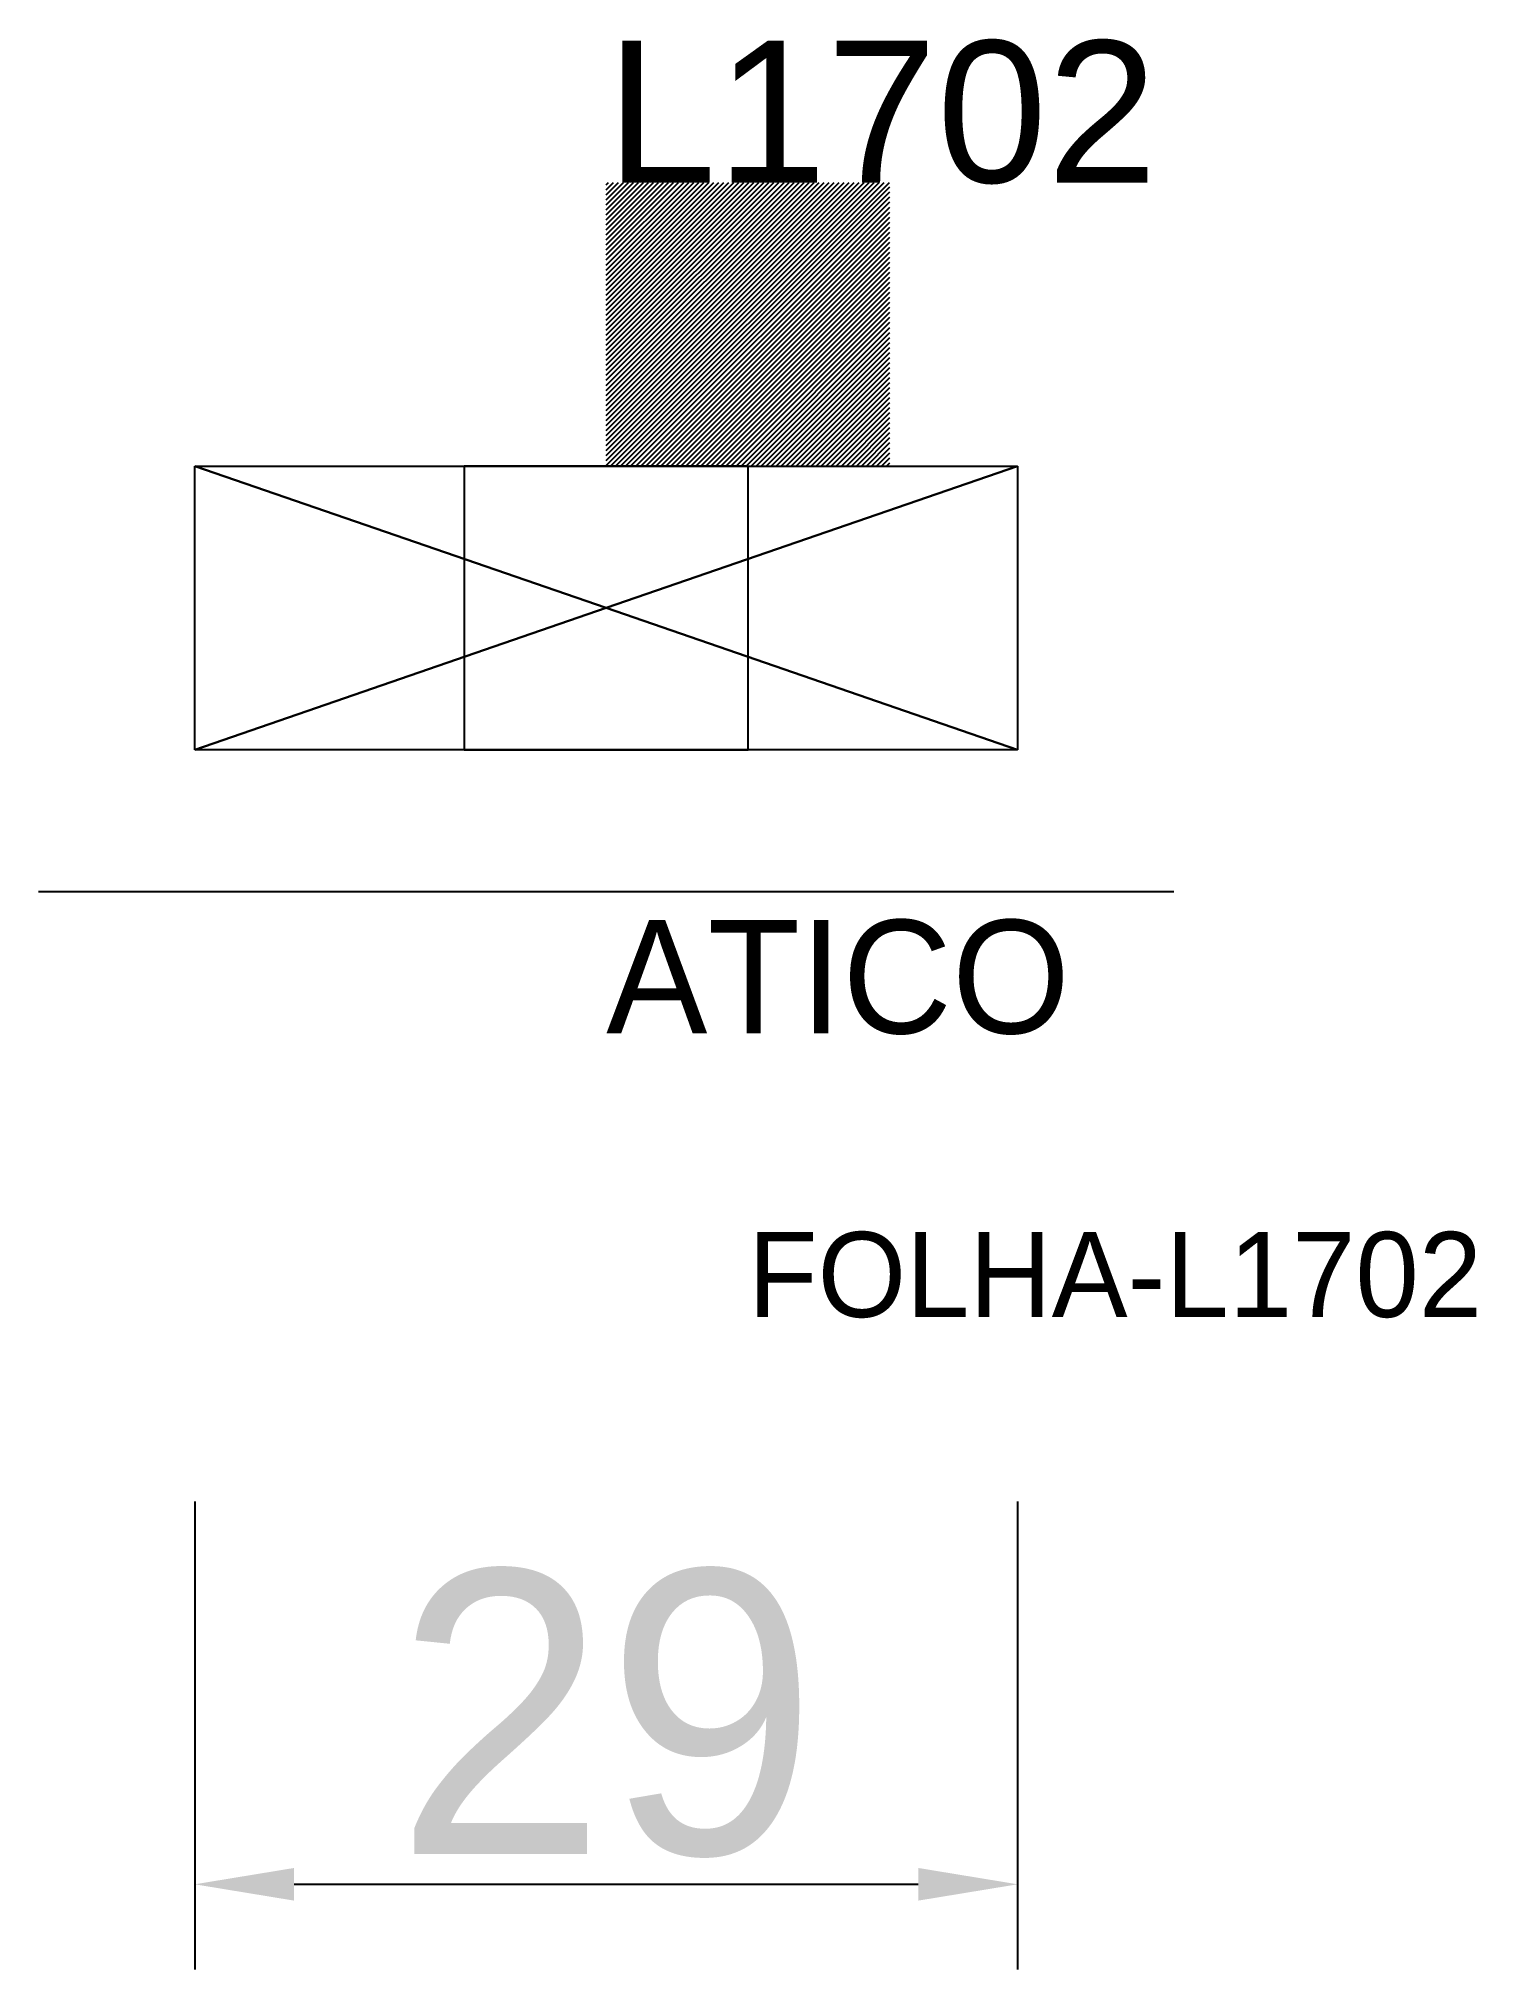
# Model space of a CAD drawing. Header units: metres. Extents: x 216.7 to 267.4, y 148.5 to 216.6.
import ezdxf

# ---------------------------------------------------------------- set-up
doc = ezdxf.new("R2010")
doc.units = ezdxf.units.M
for name, color, linetype in [('COTA', 241, 'CONTINUOUS'), ('FOLHA', 255, 'CONTINUOUS'), ('Hachura', 251, 'CONTINUOUS'), ('NOMENCLATURA', 7, 'CONTINUOUS'), ('Nível', 160, 'CONTINUOUS'), ('Painéis', 200, 'CONTINUOUS'), ('Pilares', 5, 'CONTINUOUS'), ('REAPROVEITAMENTO', 251, 'CONTINUOUS'), ('SARR_2.2x7', 40, 'CONTINUOUS')]:
    doc.layers.add(name, color=color, linetype=linetype)
doc.styles.add('ARIAL', font='Arial.ttf')
doc.dimstyles.new('EZ DXF', dxfattribs={"dimtxt": 10, "dimasz": 3.5, "dimexe": 3, "dimexo": 1.5, "dimgap": 1, "dimtad": 1, "dimdec": 1, "dimdsep": 46, "dimcen": 2.5, "dimazin": 3, "dimtfac": 1, "dimtmove": 0, "dimatfit": 3})

msp = doc.modelspace()

# ---------------------------------------------------------------- hatches: boundary and pattern name
at = {"layer": 'Hachura'}
h = msp.add_hatch(dxfattribs=at)
h.set_pattern_fill('ANSI31', scale=50)
h.paths.add_polyline_path([(236.7, 196.5), (251.2, 201.5), (251.2, 191.5), (236.7, 196.5), (251.2, 191.5), (222.2, 191.5), (236.7, 196.5), (222.2, 191.5), (222.2, 201.5), (236.7, 196.5), (222.2, 201.5), (251.2, 201.5)])
h = msp.add_hatch(dxfattribs=at)
h.set_pattern_fill('ANSI31', scale=50)
h.paths.add_polyline_path([(236.7, 196.5), (251.2, 201.5), (251.2, 191.5), (236.7, 196.5), (251.2, 191.5), (222.2, 191.5), (236.7, 196.5), (222.2, 191.5), (222.2, 201.5), (236.7, 196.5), (222.2, 201.5), (251.2, 201.5)])
at = {"layer": 'Reaproveitamento'}
h = msp.add_hatch(dxfattribs=at)
h.set_pattern_fill('SOLID')
h.paths.add_polyline_path([(236.7, 201.5), (246.7, 201.5), (246.7, 211.5), (236.7, 211.5)])
h = msp.add_hatch(dxfattribs=at)
h.set_pattern_fill('SOLID')
h.paths.add_polyline_path([(236.7, 201.5), (246.7, 201.5), (246.7, 211.5), (236.7, 211.5)])

# ---------------------------------------------------------------- linework, layer by layer
at = {"layer": 'Painéis', "color": 200}
for p, q in [((222.2, 191.5), (222.2, 201.5)), ((222.2, 201.5), (236.7, 196.5)), ((236.7, 196.5), (222.2, 201.5)), ((222.2, 201.5), (251.2, 201.5)), ((222.2, 191.5), (222.2, 201.5)), ((222.2, 201.5), (236.7, 196.5)), ((236.7, 196.5), (222.2, 201.5)), ((222.2, 201.5), (251.2, 201.5)), ((236.7, 196.5), (251.2, 201.5)), ((251.2, 201.5), (236.7, 196.5)), ((236.7, 196.5), (251.2, 201.5)), ((251.2, 201.5), (236.7, 196.5)), ((251.2, 201.5), (251.2, 191.5)), ((251.2, 201.5), (251.2, 191.5)), ((222.2, 191.5), (236.7, 196.5)), ((236.7, 196.5), (222.2, 191.5)), ((222.2, 191.5), (236.7, 196.5)), ((236.7, 196.5), (222.2, 191.5)), ((251.2, 191.5), (236.7, 196.5)), ((236.7, 196.5), (251.2, 191.5)), ((251.2, 191.5), (236.7, 196.5)), ((236.7, 196.5), (251.2, 191.5)), ((251.2, 191.5), (222.2, 191.5)), ((251.2, 191.5), (222.2, 191.5))]:
    msp.add_line(p, q, dxfattribs=at)
at = {"layer": 'Pilares'}
msp.add_lwpolyline([(231.7, 191.5), (241.7, 191.5), (241.7, 201.5), (231.7, 201.5)], close=True, dxfattribs=at)
msp.add_lwpolyline([(231.7, 191.5), (241.7, 191.5), (241.7, 201.5), (231.7, 201.5)], close=True, dxfattribs=at)
at = {"layer": 'SARR_2.2x7'}
msp.add_line((216.7, 186.5), (256.7, 186.5), dxfattribs=at)
msp.add_line((216.7, 186.5), (256.7, 186.5), dxfattribs=at)

# ---------------------------------------------------------------- texts
at = {"layer": 'FOLHA'}
msp.add_text('FOLHA-L1702', height=3, dxfattribs=at).set_placement((241.7, 171.5))
msp.add_text('FOLHA-L1702', height=3, dxfattribs=at).set_placement((241.7, 171.5))
at = {"layer": 'NOMENCLATURA', "insert": (236.7, 216.5), "char_height": 5, "attachment_point": 1, "style": 'ARIAL'}
msp.add_mtext('L1702', dxfattribs=at)
msp.add_mtext('L1702', dxfattribs=at)
at = {"layer": 'Nível'}
msp.add_text('ATICO', height=4, dxfattribs=at).set_placement((236.7, 181.5))
msp.add_text('ATICO', height=4, dxfattribs=at).set_placement((236.7, 181.5))

# ---------------------------------------------------------------- dimensions: what is measured, and where the dimension line sits
at = {"layer": 'COTA'}
msp.add_linear_dim(base=(222.2, 151.5), p1=(222.2, 166.5), p2=(251.2, 166.5), dimstyle='EZ DXF', dxfattribs=at).render()
msp.add_linear_dim(base=(222.2, 151.5), p1=(222.2, 166.5), p2=(251.2, 166.5), dimstyle='EZ DXF', dxfattribs=at).render()

doc.saveas('drawing.dxf')
